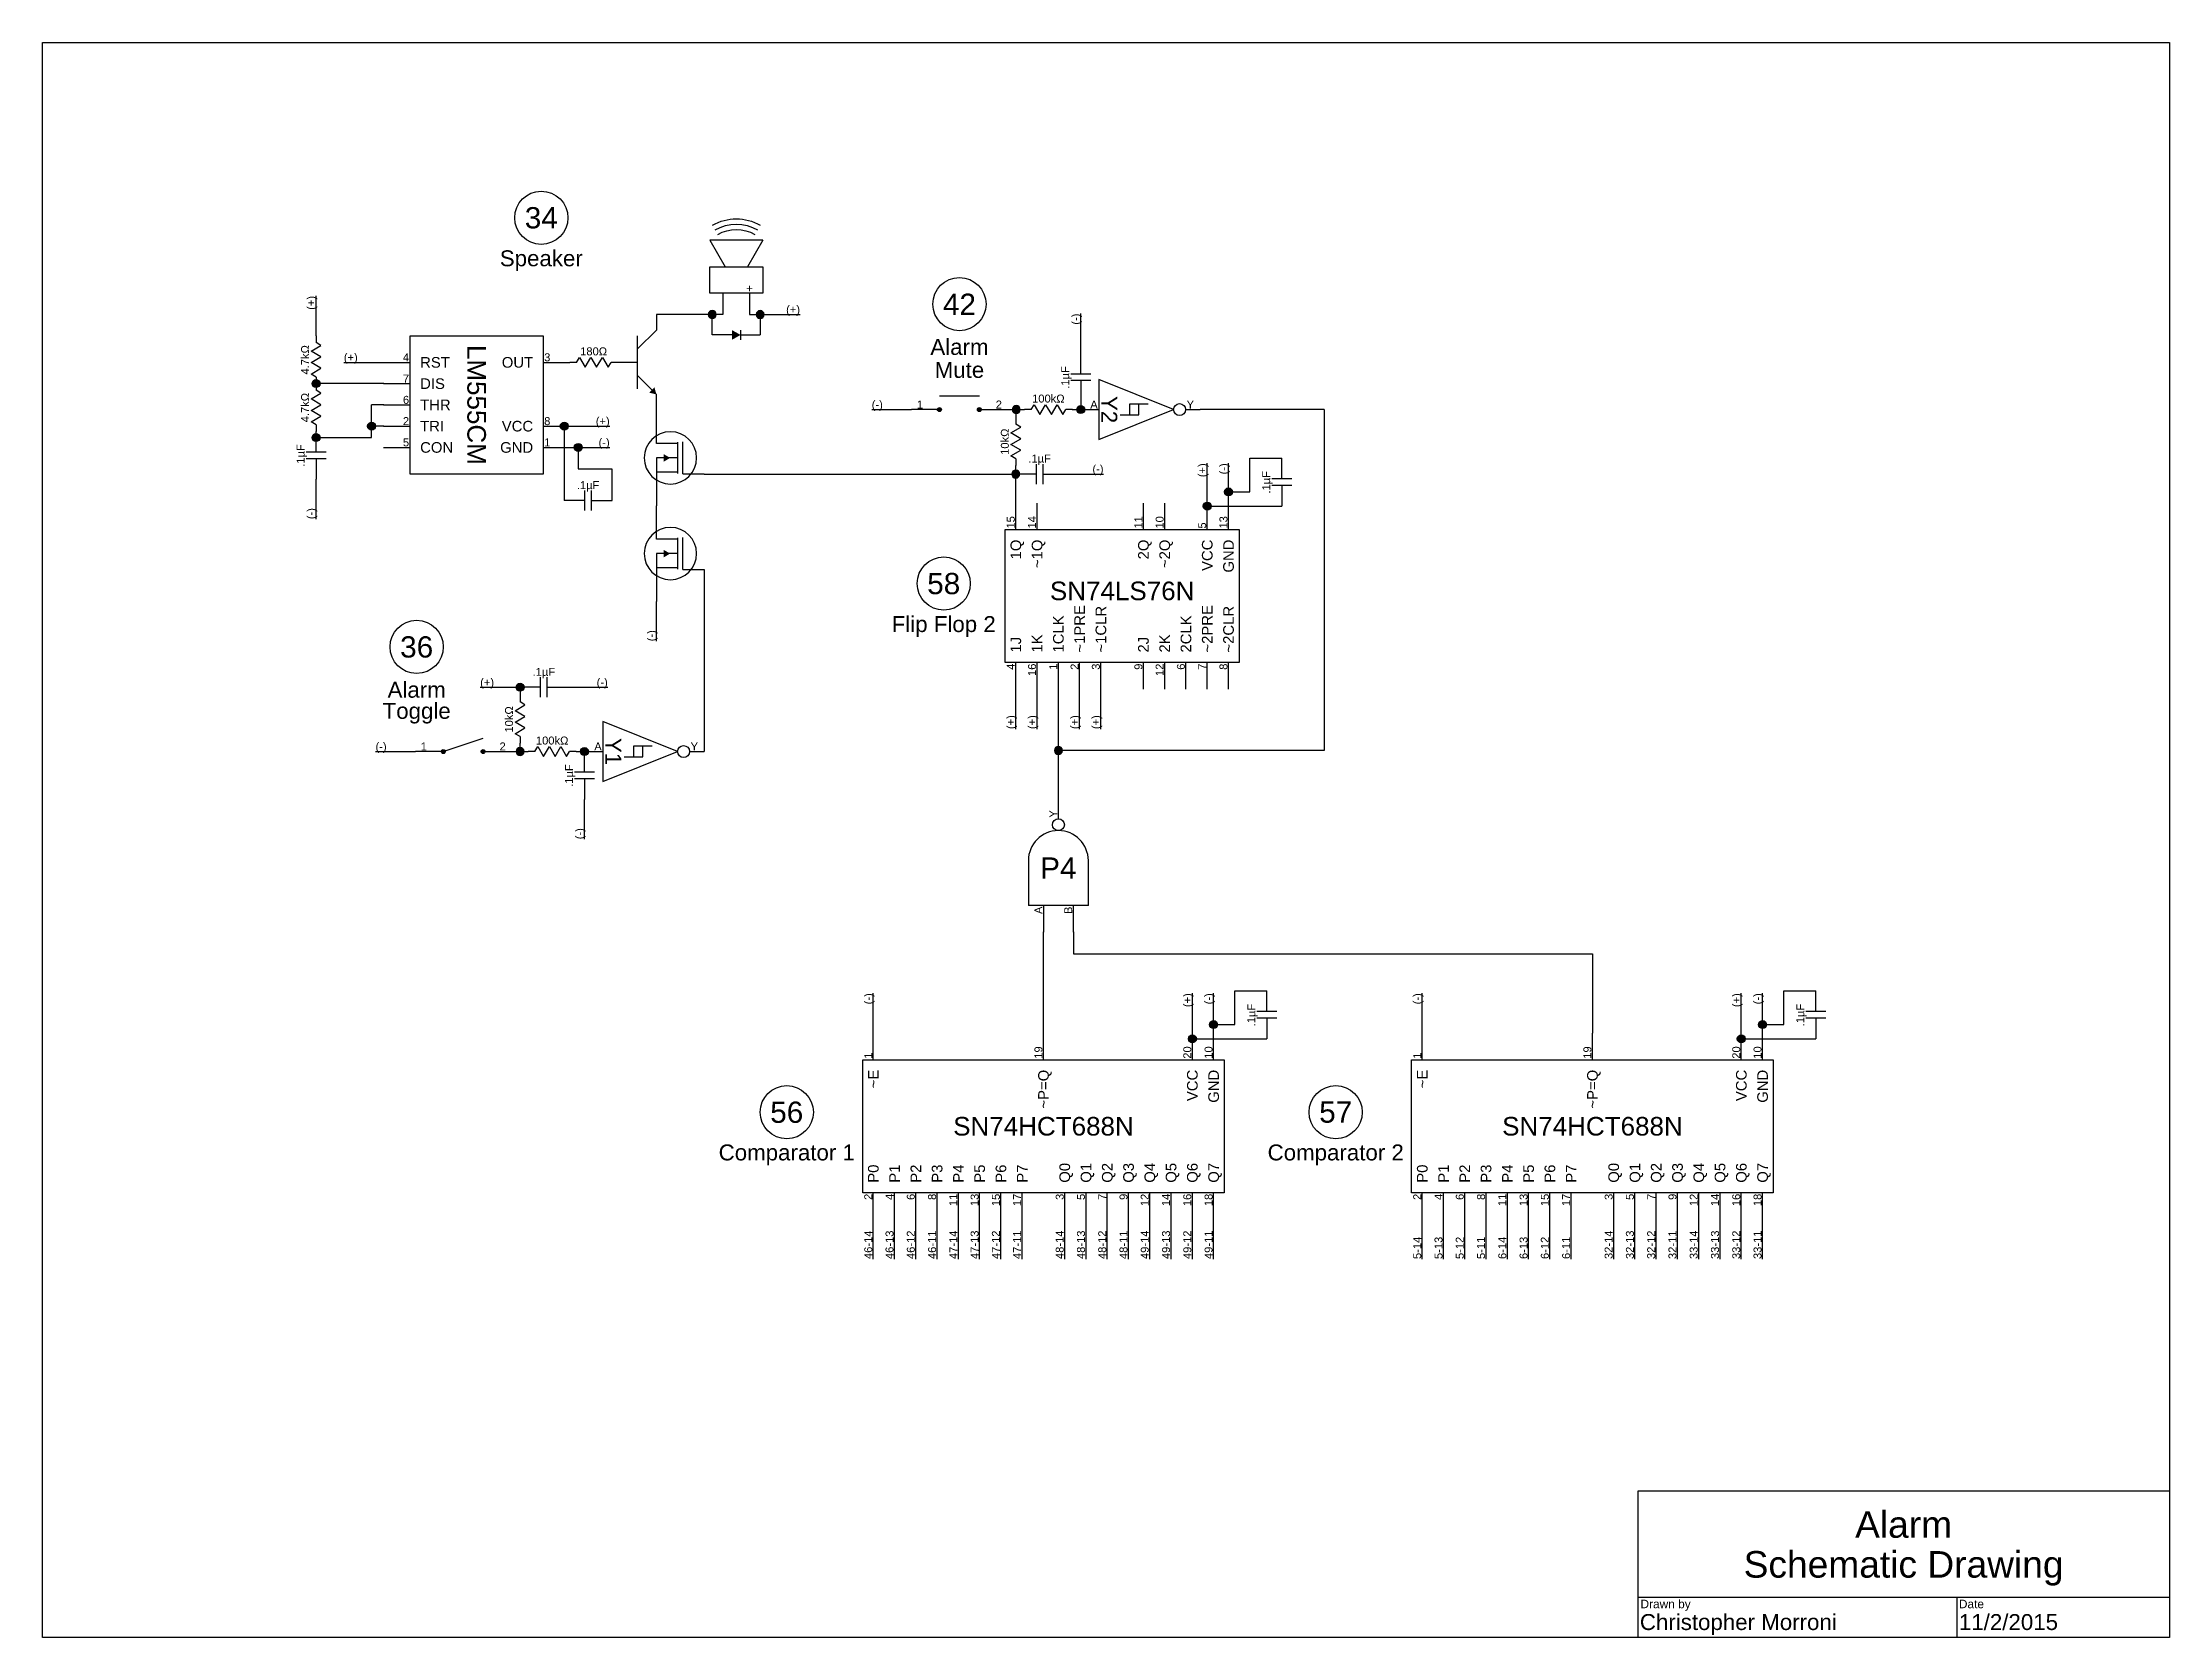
# Model space of a CAD drawing. Header units: inches. Extents: x 0 to 10, y 0 to 7.5.
import ezdxf
from ezdxf.enums import TextEntityAlignment as Align

# ---------------------------------------------------------------- set-up
doc = ezdxf.new("R2010")
doc.units = ezdxf.units.IN
doc.header["$MEASUREMENT"] = 0
doc.styles.get("Standard").update_dxf_attribs({"font": 'arial.ttf'})

# ---------------------------------------------------------------- blocks, each defined once
blk = doc.blocks.new('Title Block')
for p, q in [((0, 0), (0, 7.5)), ((0, 7.5), (10, 7.5)), ((10, 7.5), (10, 0)), ((10, 0.6875), (7.5, 0.6875)), ((7.5, 0.6875), (7.5, 0)), ((10, 0.1875), (7.5, 0.1875)), ((9, 0.1875), (9, 0)), ((10, 0), (0, 0))]:
    blk.add_line(p, q)
for s, p in [('Drawn by', (7.513, 0.1775)), ('Date', (9.01, 0.1775))]:
    blk.add_text(s, height=0.04).set_placement(p, align=Align.TOP_LEFT)
for tag, p in [('TITLELINE1', (8.75, 0.53125)), ('TITLELINE2', (8.75, 0.34375))]:
    blk.add_attdef(tag, text='', height=0.125).set_placement(p, align=Align.MIDDLE_CENTER)
for tag, p in [('DRAWNBY', (7.51, 0.11)), ('DATE', (9.01, 0.11))]:
    blk.add_attdef(tag, text='', height=0.075).set_placement(p, align=Align.TOP_LEFT)
blk = doc.blocks.new('Device')
blk.add_circle((0, 0), 0.125)
for tag, height, p in [('NUMBER', 0.1, (0, 0)), ('LINE1', 0.075, (0, -0.2)), ('LINE2', 0.075, (0, -0.31)), ('LINE3', 0.075, (0, -0.42)), ('LINE4', 0.075, (0, -0.53))]:
    blk.add_attdef(tag, text='', height=height).set_placement(p, align=Align.MIDDLE)
blk = doc.blocks.new('LM555CM')
for p, q in [((-0.4375, 0.2), (-0.3125, 0.2)), ((0.3125, 0.2), (0.4375, 0.2)), ((-0.4375, 0.1), (-0.3125, 0.1)), ((-0.4375, 0), (-0.3125, 0)), ((-0.4375, -0.1), (-0.3125, -0.1)), ((0.3125, -0.1), (0.4375, -0.1)), ((-0.4375, -0.2), (-0.3125, -0.2)), ((0.3125, -0.2), (0.4375, -0.2))]:
    blk.add_line(p, q)
blk.add_lwpolyline([(-0.3125, 0.325), (0.3125, 0.325), (0.3125, -0.325), (-0.3125, -0.325)], close=True)
for s, p in [('4', (-0.3175, 0.205)), ('7', (-0.3175, 0.105)), ('6', (-0.3175, 0.005)), ('2', (-0.3175, -0.095)), ('5', (-0.3175, -0.195))]:
    blk.add_text(s, height=0.0375).set_placement(p, align=Align.RIGHT)
for s, p in [('RST', (-0.265625, 0.2)), ('DIS', (-0.265625, 0.1)), ('THR', (-0.265625, 0)), ('TRI', (-0.265625, -0.1)), ('CON', (-0.265625, -0.2))]:
    blk.add_text(s, height=0.05).set_placement(p, align=Align.MIDDLE_LEFT)
blk.add_text('LM555CM', height=0.0875, rotation=270).set_placement((0, 0), align=Align.MIDDLE_CENTER)
for s, p in [('OUT', (0.265625, 0.2)), ('VCC', (0.265625, -0.1)), ('GND', (0.265625, -0.2))]:
    blk.add_text(s, height=0.05).set_placement(p, align=Align.MIDDLE_RIGHT)
for s, p in [('3', (0.3175, 0.205)), ('8', (0.3175, -0.095)), ('1', (0.3175, -0.195))]:
    blk.add_text(s, height=0.0375).set_placement(p)
blk = doc.blocks.new('Resistor')
for p, q in [((0.031, 0), (0, 0)), ((0.031, 0), (0.045, 0.023)), ((0.045, 0.023), (0.072, -0.023)), ((0.072, -0.023), (0.099, 0.023)), ((0.099, 0.023), (0.126, -0.023)), ((0.126, -0.023), (0.153, 0.023)), ((0.153, 0.023), (0.18, -0.023)), ((0.18, -0.023), (0.194, 0)), ((0.225, 0), (0.194, 0))]:
    blk.add_line(p, q)
blk.add_attdef('VALUE', text='', height=0.0375).set_placement((0.112, 0.033), align=Align.CENTER)
blk = doc.blocks.new('Capacitor')
for p, q in [((0.097, 0), (0, 0)), ((0.097, -0.047), (0.097, 0.047)), ((0.128, -0.047), (0.128, 0.047)), ((0.128, 0), (0.225, 0))]:
    blk.add_line(p, q)
blk.add_attdef('CAPACITANCE', text='', height=0.0375).set_placement((0.112, 0.054), align=Align.CENTER)
blk = doc.blocks.new('Wire Label Left')
blk.add_line((-0.1875, 0), (0, 0))
blk.add_attdef('FIRSTDESTINATION', (-0.1875, 0.005), '', height=0.0375)
blk.add_attdef('SECONDDESTINATION', text='', height=0.0375).set_placement((-0.1875, -0.005), align=Align.TOP_LEFT)
blk = doc.blocks.new('Wire Label Right')
blk.add_line((0, 0), (0.1875, 0))
blk.add_attdef('FIRSTDESTINATION', text='', height=0.0375).set_placement((0.1875, 0.005), align=Align.RIGHT)
blk.add_attdef('SECONDDESTINATION', text='', height=0.0375).set_placement((0.1875, -0.005), align=Align.TOP_RIGHT)
blk = doc.blocks.new('Junction')
h = blk.add_hatch(color=256)
h.dxf.hatch_style = 1
h.paths.add_polyline_path([(-0.01875, 0, 1), (0.01875, 0, 1)])
blk.add_circle((0, 0), 0.01875)
blk = doc.blocks.new('Transistor - NPN')
h = blk.add_hatch(color=256)
h.dxf.hatch_style = 1
h.paths.add_polyline_path([(-0.367, 0.034), (-0.376, 0), (-0.342, 0.009)])
for p, q in [((-0.225, 0.088), (-0.225, 0.182)), ((-0.45, 0), (-0.376, 0)), ((-0.287, 0.088), (-0.376, 0)), ((-0.35, 0.088), (-0.1, 0.088)), ((-0.162, 0.088), (-0.074, 0)), ((0, 0), (-0.074, 0))]:
    blk.add_line(p, q)
blk = doc.blocks.new('Speaker')
for p, q in [((-0.062, 0.35), (0.187, 0.35)), ((-0.062, 0.35), (0.01, 0.225)), ((0.187, 0.35), (0.115, 0.225)), ((0.187, 0.225), (-0.062, 0.225)), ((-0.062, 0.225), (-0.062, 0.1)), ((0.187, 0.1), (0.187, 0.225)), ((-0.062, 0.1), (0.187, 0.1)), ((0, 0.1), (0, 0)), ((0.125, 0.1), (0.125, 0))]:
    blk.add_line(p, q)
for radius in [0.225, 0.2, 0.175]:
    blk.add_arc((0.062, 0.225), radius, 60, 120)
blk.add_text('+', height=0.0375).set_placement((0, 0.105), align=Align.CENTER)
blk = doc.blocks.new('Diode')
h = blk.add_hatch(color=256)
h.dxf.hatch_style = 1
h.paths.add_polyline_path([(0.133, 0), (0.092, 0.023), (0.092, -0.023)])
for p, q in [((0.092, 0), (0, 0)), ((0.133, 0.023), (0.133, -0.023)), ((0.133, 0), (0.225, 0))]:
    blk.add_line(p, q)
blk = doc.blocks.new('SN74HCT688N')
for p, q in [((-0.4375, 0.8), (-0.3125, 0.8)), ((0.3125, 0.8), (0.4375, 0.8)), ((-0.4375, 0.7), (-0.3125, 0.7)), ((-0.4375, 0.6), (-0.3125, 0.6)), ((-0.4375, 0.5), (-0.3125, 0.5)), ((-0.4375, 0.4), (-0.3125, 0.4)), ((-0.4375, 0.3), (-0.3125, 0.3)), ((-0.4375, 0.2), (-0.3125, 0.2)), ((-0.4375, 0.1), (-0.3125, 0.1)), ((0.3125, 0), (0.4375, 0)), ((-0.4375, -0.1), (-0.3125, -0.1)), ((-0.4375, -0.2), (-0.3125, -0.2)), ((-0.4375, -0.3), (-0.3125, -0.3)), ((-0.4375, -0.4), (-0.3125, -0.4)), ((-0.4375, -0.5), (-0.3125, -0.5)), ((-0.4375, -0.6), (-0.3125, -0.6)), ((-0.4375, -0.7), (-0.3125, -0.7)), ((0.3125, -0.7), (0.4375, -0.7)), ((-0.4375, -0.8), (-0.3125, -0.8)), ((0.3125, -0.8), (0.4375, -0.8))]:
    blk.add_line(p, q)
blk.add_lwpolyline([(-0.3125, 0.85), (0.3125, 0.85), (0.3125, -0.85), (-0.3125, -0.85)], close=True)
for s, p in [('2', (-0.3175, 0.805)), ('4', (-0.3175, 0.705)), ('6', (-0.3175, 0.605)), ('8', (-0.3175, 0.505)), ('11', (-0.3175, 0.405)), ('13', (-0.3175, 0.305)), ('15', (-0.3175, 0.205)), ('17', (-0.3175, 0.105)), ('3', (-0.3175, -0.095)), ('5', (-0.3175, -0.195)), ('7', (-0.3175, -0.295)), ('9', (-0.3175, -0.395)), ('12', (-0.3175, -0.495)), ('14', (-0.3175, -0.595)), ('16', (-0.3175, -0.695)), ('18', (-0.3175, -0.795))]:
    blk.add_text(s, height=0.0375).set_placement(p, align=Align.RIGHT)
for s, p in [('P0', (-0.265625, 0.8)), ('P1', (-0.265625, 0.7)), ('P2', (-0.265625, 0.6)), ('P3', (-0.265625, 0.5)), ('P4', (-0.265625, 0.4)), ('P5', (-0.265625, 0.3)), ('P6', (-0.265625, 0.2)), ('P7', (-0.265625, 0.1)), ('Q0', (-0.265625, -0.1)), ('Q1', (-0.265625, -0.2)), ('Q2', (-0.265625, -0.3)), ('Q3', (-0.265625, -0.4)), ('Q4', (-0.265625, -0.5)), ('Q5', (-0.265625, -0.6)), ('Q6', (-0.265625, -0.7)), ('Q7', (-0.265625, -0.8))]:
    blk.add_text(s, height=0.05).set_placement(p, align=Align.MIDDLE_LEFT)
for s, p in [('~E', (0.265625, 0.8)), ('~P=Q', (0.265625, 0)), ('VCC', (0.265625, -0.7)), ('GND', (0.265625, -0.8))]:
    blk.add_text(s, height=0.05).set_placement(p, align=Align.MIDDLE_RIGHT)
for s, p in [('1', (0.3175, 0.805)), ('19', (0.3175, 0.005)), ('20', (0.3175, -0.695)), ('10', (0.3175, -0.795))]:
    blk.add_text(s, height=0.0375).set_placement(p)
blk.add_text('SN74HCT688N', height=0.0875, rotation=270).set_placement((0, 0), align=Align.MIDDLE_CENTER)
blk = doc.blocks.new('NO Pushbutton')
h = blk.add_hatch(color=256)
h.dxf.hatch_style = 1
h.paths.add_polyline_path([(0.12175, 0, 1), (0.1405, 0, 1)])
h = blk.add_hatch(color=256)
h.dxf.hatch_style = 1
h.paths.add_polyline_path([(0.30925, 0, 1), (0.328, 0, 1)])
for p, q in [((0.131125, 0), (0, 0)), ((0.318625, 0.0625), (0.131125, 0.0625)), ((0.318625, 0), (0.44975, 0))]:
    blk.add_line(p, q)
for centre in [(0.131125, 0), (0.318625, 0)]:
    blk.add_circle(centre, 0.009375)
blk.add_text('1', height=0.0375).set_placement((0.025, 0.005))
blk.add_text('2', height=0.0375).set_placement((0.42475, 0.005), align=Align.RIGHT)
blk = doc.blocks.new('SN74LS76N')
for p, q in [((-0.4375, 0.5), (-0.3125, 0.5)), ((0.3125, 0.5), (0.4375, 0.5)), ((-0.4375, 0.4), (-0.3125, 0.4)), ((0.3125, 0.4), (0.4375, 0.4)), ((-0.4375, 0.3), (-0.3125, 0.3)), ((-0.4375, 0.2), (-0.3125, 0.2)), ((-0.4375, 0.1), (-0.3125, 0.1)), ((-0.4375, -0.1), (-0.3125, -0.1)), ((-0.4375, -0.2), (-0.3125, -0.2)), ((0.3125, -0.1), (0.4375, -0.1)), ((-0.4375, -0.3), (-0.3125, -0.3)), ((0.3125, -0.2), (0.4375, -0.2)), ((-0.4375, -0.4), (-0.3125, -0.4)), ((0.3125, -0.4), (0.4375, -0.4)), ((-0.4375, -0.5), (-0.3125, -0.5)), ((0.3125, -0.5), (0.4375, -0.5))]:
    blk.add_line(p, q)
blk.add_lwpolyline([(-0.3125, 0.55), (0.3125, 0.55), (0.3125, -0.55), (-0.3125, -0.55)], close=True)
for s, p in [('4', (-0.3175, 0.505)), ('16', (-0.3175, 0.405)), ('1', (-0.3175, 0.305)), ('2', (-0.3175, 0.205)), ('3', (-0.3175, 0.105)), ('9', (-0.3175, -0.095)), ('12', (-0.3175, -0.195)), ('6', (-0.3175, -0.295)), ('7', (-0.3175, -0.395)), ('8', (-0.3175, -0.495))]:
    blk.add_text(s, height=0.0375).set_placement(p, align=Align.RIGHT)
for s, p in [('1J', (-0.265625, 0.5)), ('1K', (-0.265625, 0.4)), ('1CLK', (-0.265625, 0.3)), ('~1PRE', (-0.265625, 0.2)), ('~1CLR', (-0.265625, 0.1)), ('2J', (-0.265625, -0.1)), ('2K', (-0.265625, -0.2)), ('2CLK', (-0.265625, -0.3)), ('~2PRE', (-0.265625, -0.4)), ('~2CLR', (-0.265625, -0.5))]:
    blk.add_text(s, height=0.05).set_placement(p, align=Align.MIDDLE_LEFT)
for s, p in [('1Q', (0.265625, 0.5)), ('~1Q', (0.265625, 0.4)), ('2Q', (0.265625, -0.1)), ('~2Q', (0.265625, -0.2)), ('VCC', (0.265625, -0.4)), ('GND', (0.265625, -0.5))]:
    blk.add_text(s, height=0.05).set_placement(p, align=Align.MIDDLE_RIGHT)
for s, p in [('15', (0.3175, 0.505)), ('14', (0.3175, 0.405)), ('11', (0.3175, -0.095)), ('10', (0.3175, -0.195)), ('5', (0.3175, -0.395)), ('13', (0.3175, -0.495))]:
    blk.add_text(s, height=0.0375).set_placement(p)
blk.add_text('SN74LS76N', height=0.0875, rotation=270).set_placement((0.024434, 0), align=Align.MIDDLE_CENTER)
blk = doc.blocks.new('NAND')
for p, q in [((0, -0.069), (0, 0)), ((-0.141, -0.266), (-0.141, -0.477)), ((0.141, -0.477), (0.141, -0.266)), ((0.141, -0.477), (-0.141, -0.477)), ((-0.07, -0.477), (-0.07, -0.602)), ((0.07, -0.477), (0.07, -0.602))]:
    blk.add_line(p, q)
blk.add_circle((0, -0.097), 0.0281)
blk.add_arc((0, -0.266), 0.141, 0, 180)
blk.add_text('Y', height=0.0375, rotation=90).set_placement((-0.005, -0.064))
for s, p in [('A', (-0.075, -0.482)), ('B', (0.065, -0.482))]:
    blk.add_text(s, height=0.0375, rotation=90).set_placement(p, align=Align.RIGHT)
blk.add_attdef('LABEL', text='', height=0.1).set_placement((0, -0.301), align=Align.MIDDLE)
blk = doc.blocks.new('Schmitt Trigger Inverter')
for p, q in [((0, -0.069), (0, 0)), ((0, -0.125), (-0.141, -0.477)), ((0.141, -0.477), (0, -0.125)), ((-0.025, -0.245), (-0.025, -0.333)), ((0.025, -0.289), (-0.025, -0.289)), ((0.025, -0.377), (0.025, -0.289)), ((-0.025, -0.333), (0.025, -0.333)), ((-0.141, -0.477), (0.141, -0.477)), ((0, -0.602), (0, -0.477))]:
    blk.add_line(p, q)
blk.add_circle((0, -0.097), 0.0281)
blk.add_text('Y', height=0.0375, rotation=90).set_placement((-0.005, -0.064))
blk.add_text('A', height=0.0375, rotation=90).set_placement((-0.005, -0.482), align=Align.RIGHT)
blk.add_attdef('LABEL', text='', height=0.075).set_placement((0, -0.427), align=Align.MIDDLE)
blk = doc.blocks.new('SPST Switch')
h = blk.add_hatch(color=256)
h.dxf.hatch_style = 1
h.paths.add_polyline_path([(0.12175, 0, 1), (0.1405, 0, 1)])
h = blk.add_hatch(color=256)
h.dxf.hatch_style = 1
h.paths.add_polyline_path([(0.30925, 0, 1), (0.328, 0, 1)])
for p, q in [((0.131125, 0), (0, 0)), ((0.131125, 0), (0.318625, 0.0625)), ((0.318625, 0), (0.44975, 0))]:
    blk.add_line(p, q)
for centre in [(0.131125, 0), (0.318625, 0)]:
    blk.add_circle(centre, 0.009375)
blk.add_text('1', height=0.0375).set_placement((0.025, 0.005))
blk.add_text('2', height=0.0375).set_placement((0.42475, 0.005), align=Align.RIGHT)
blk = doc.blocks.new('MOSFET - N-Type')
h = blk.add_hatch(color=256)
h.dxf.hatch_style = 1
h.paths.add_polyline_path([(0.207, 0.035), (0.225, 0.065), (0.242, 0.035)])
for p, q in [((0.15, 0.125), (0.15, 0.225)), ((0.15, 0.125), (0.3, 0.125)), ((0.225, 0), (0, 0)), ((0.158, 0.1), (0.158, 0)), ((0.225, 0.1), (0.225, 0)), ((0.292, 0.1), (0.292, 0)), ((0.292, 0), (0.45, 0))]:
    blk.add_line(p, q)
at = {"const_width": 0.0075}
blk.add_lwpolyline([(0.15, 0.1), (0.3, 0.1)], dxfattribs=at)
blk.add_circle((0.225, 0.066), 0.123)

msp = doc.modelspace()

# ---------------------------------------------------------------- linework, layer by layer
for p, q in [((3.199, 6.221), (2.886, 6.221)), ((3.149, 6.125), (3.149, 6.221)), ((3.324, 6.221), (3.374, 6.221)), ((3.374, 6.221), (3.374, 6.125)), ((1.604, 5.896), (1.286, 5.896)), ((4.881, 5.813), (4.881, 5.774)), ((1.547, 5.642), (1.547, 5.796)), ((1.604, 5.796), (1.547, 5.796)), ((4.536, 5.774), (4.617, 5.774)), ((4.576, 5.774), (4.576, 5.735)), ((6.025, 5.774), (5.443, 5.774)), ((6.025, 5.774), (6.025, 4.171)), ((1.286, 5.642), (1.547, 5.642)), ((1.604, 5.696), (1.547, 5.696)), ((2.453, 5.696), (2.453, 5.346)), ((2.519, 5.596), (2.519, 5.496)), ((4.576, 5.334), (4.576, 5.511)), ((5.676, 5.387), (5.676, 5.545)), ((5.676, 5.545), (5.826, 5.545)), ((2.519, 5.496), (2.677, 5.496)), ((2.677, 5.496), (2.677, 5.346)), ((3.111, 5.471), (4.576, 5.471)), ((5.476, 5.32), (5.826, 5.32)), ((5.576, 5.387), (5.676, 5.387)), ((3.111, 5.022), (3.111, 4.166)), ((2.245, 4.468), (2.245, 4.429)), ((4.776, 3.919), (4.776, 4.459)), ((2.245, 4.166), (2.245, 4.205)), ((2.203, 4.166), (2.284, 4.166)), ((6.025, 4.171), (4.776, 4.171)), ((4.706, 2.842), (4.706, 3.318)), ((4.847, 3.318), (4.847, 3.214)), ((4.847, 3.214), (7.287, 3.214)), ((7.287, 3.214), (7.287, 2.842)), ((5.606, 2.882), (5.606, 3.04)), ((5.606, 3.04), (5.756, 3.04)), ((8.187, 2.882), (8.187, 3.04)), ((8.187, 3.04), (8.337, 3.04)), ((5.406, 2.815), (5.756, 2.815)), ((5.506, 2.882), (5.606, 2.882)), ((7.987, 2.815), (8.337, 2.815)), ((8.087, 2.882), (8.187, 2.882))]:
    msp.add_line(p, q)

# ---------------------------------------------------------------- block references
for name, p, values in [('Title Block', (0, 0), {'DRAWNBY': 'Christopher Morroni', 'TITLELINE2': 'Schematic Drawing', 'TITLELINE1': 'Alarm', 'DATE': '11/2/2015'}), ('Device', (2.345, 6.676), {'NUMBER': '34', 'LINE1': 'Speaker'}), ('Device', (4.311, 6.27), {'NUMBER': '42', 'LINE1': 'Alarm', 'LINE2': 'Mute'}), ('Wire Label Right', (3.374, 6.221), {'FIRSTDESTINATION': '(+)'}), ('Wire Label Left', (1.604, 5.996), {'FIRSTDESTINATION': '(+)'}), ('Resistor', (2.479, 5.996), {'VALUE': '180Ω'}), ('Wire Label Left', (4.086, 5.774), {'FIRSTDESTINATION': '(-)'}), ('Resistor', (4.617, 5.774), {'VALUE': '100kΩ'}), ('Wire Label Right', (2.479, 5.696), {'FIRSTDESTINATION': '(+)'}), ('Wire Label Right', (2.479, 5.596), {'FIRSTDESTINATION': '(-)'}), ('Capacitor', (4.576, 5.471), {'CAPACITANCE': '.1µF'}), ('Wire Label Right', (4.801, 5.471), {'FIRSTDESTINATION': '(-)'}), ('Capacitor', (2.453, 5.346), {'CAPACITANCE': '.1µF'}), ('Device', (4.237, 4.956), {'NUMBER': '58', 'LINE1': 'Flip Flop 2'}), ('Device', (1.759, 4.658), {'NUMBER': '36', 'LINE1': 'Alarm', 'LINE2': 'Toggle'}), ('Wire Label Left', (2.245, 4.468), {'FIRSTDESTINATION': '(+)'}), ('Capacitor', (2.245, 4.468), {'CAPACITANCE': '.1µF'}), ('Wire Label Right', (2.47, 4.468), {'FIRSTDESTINATION': '(-)'}), ('Wire Label Left', (1.753, 4.166), {'FIRSTDESTINATION': '(-)'}), ('Resistor', (2.284, 4.166), {'VALUE': '100kΩ'}), ('NAND', (4.776, 3.919), {'LABEL': 'P4'}), ('Device', (3.499, 2.47), {'NUMBER': '56', 'LINE1': 'Comparator 1'}), ('Device', (6.08, 2.47), {'NUMBER': '57', 'LINE1': 'Comparator 2'})]:
    msp.add_blockref(name, p).add_auto_attribs(values)
at = {"xscale": -1}
for name, p in [('Speaker', (3.324, 6.221)), ('Junction', (3.149, 6.221)), ('Junction', (3.374, 6.221)), ('Junction', (4.578, 5.774)), ('Junction', (4.576, 5.471)), ('Junction', (2.245, 4.166)), ('Junction', (4.776, 4.171))]:
    msp.add_blockref(name, p, dxfattribs=at)
for name, p, rotation, values in [('Wire Label Right', (1.286, 6.121), 90, {'FIRSTDESTINATION': '(+)'}), ('Wire Label Right', (4.881, 6.038), 90, {'FIRSTDESTINATION': '(-)'}), ('Resistor', (1.286, 5.896), 90, {'VALUE': '4.7kΩ'}), ('Capacitor', (4.881, 5.813), 90, {'CAPACITANCE': '.1µF'}), ('Schmitt Trigger Inverter', (5.443, 5.774), 270, {'LABEL': 'Y2'}), ('Resistor', (1.286, 5.671), 90, {'VALUE': '4.7kΩ'}), ('Resistor', (4.576, 5.511), 90, {'VALUE': '10kΩ'}), ('Capacitor', (1.286, 5.446), 90, {'CAPACITANCE': '.1µF'}), ('Wire Label Right', (5.476, 5.334), 90, {'FIRSTDESTINATION': '(+)'}), ('Wire Label Right', (5.576, 5.334), 90, {'FIRSTDESTINATION': '(-)'}), ('Capacitor', (5.826, 5.32), 90, {'CAPACITANCE': '.1µF'}), ('Wire Label Left', (1.286, 5.446), 89.99999999999987, {'FIRSTDESTINATION': '(-)'}), ('Wire Label Left', (2.886, 4.872), 89.99999999999987, {'FIRSTDESTINATION': '(-)'}), ('Resistor', (2.245, 4.205), 90, {'VALUE': '10kΩ'}), ('Wire Label Left', (4.576, 4.459), 90, {'FIRSTDESTINATION': '(+)'}), ('Wire Label Left', (4.676, 4.459), 90, {'FIRSTDESTINATION': '(+)'}), ('Wire Label Left', (4.876, 4.459), 90, {'FIRSTDESTINATION': '(+)'}), ('Wire Label Left', (4.976, 4.459), 90, {'FIRSTDESTINATION': '(+)'}), ('Schmitt Trigger Inverter', (3.111, 4.166), 270, {'LABEL': 'Y1'}), ('Capacitor', (2.548, 3.941), 90, {'CAPACITANCE': '.1µF'}), ('Wire Label Left', (2.548, 3.941), 90, {'FIRSTDESTINATION': '(-)'}), ('Wire Label Right', (3.906, 2.842), 90, {'FIRSTDESTINATION': '(-)'}), ('Wire Label Right', (5.406, 2.842), 90, {'FIRSTDESTINATION': '(+)'}), ('Wire Label Right', (5.506, 2.842), 90, {'FIRSTDESTINATION': '(-)'}), ('Capacitor', (5.756, 2.815), 90, {'CAPACITANCE': '.1µF'}), ('Wire Label Right', (6.487, 2.842), 90, {'FIRSTDESTINATION': '(-)'}), ('Wire Label Right', (7.987, 2.842), 90, {'FIRSTDESTINATION': '(+)'}), ('Wire Label Right', (8.087, 2.842), 90, {'FIRSTDESTINATION': '(-)'}), ('Capacitor', (8.337, 2.815), 90, {'CAPACITANCE': '.1µF'}), ('Wire Label Left', (3.906, 1.967), 89.99999999999987, {'FIRSTDESTINATION': '46-14'}), ('Wire Label Left', (4.006, 1.967), 89.99999999999987, {'FIRSTDESTINATION': '46-13'}), ('Wire Label Left', (4.106, 1.967), 89.99999999999987, {'FIRSTDESTINATION': '46-12'}), ('Wire Label Left', (4.206, 1.967), 89.99999999999987, {'FIRSTDESTINATION': '46-11'}), ('Wire Label Left', (4.306, 1.967), 89.99999999999987, {'FIRSTDESTINATION': '47-14'}), ('Wire Label Left', (4.406, 1.967), 89.99999999999987, {'FIRSTDESTINATION': '47-13'}), ('Wire Label Left', (4.506, 1.967), 89.99999999999987, {'FIRSTDESTINATION': '47-12'}), ('Wire Label Left', (4.606, 1.967), 89.99999999999987, {'FIRSTDESTINATION': '47-11'}), ('Wire Label Left', (4.806, 1.967), 89.99999999999987, {'FIRSTDESTINATION': '48-14'}), ('Wire Label Left', (4.906, 1.967), 89.99999999999987, {'FIRSTDESTINATION': '48-13'}), ('Wire Label Left', (5.006, 1.967), 89.99999999999987, {'FIRSTDESTINATION': '48-12'}), ('Wire Label Left', (5.106, 1.967), 89.99999999999987, {'FIRSTDESTINATION': '48-11'}), ('Wire Label Left', (5.206, 1.967), 89.99999999999987, {'FIRSTDESTINATION': '49-14'}), ('Wire Label Left', (5.306, 1.967), 89.99999999999987, {'FIRSTDESTINATION': '49-13'}), ('Wire Label Left', (5.406, 1.967), 89.99999999999987, {'FIRSTDESTINATION': '49-12'}), ('Wire Label Left', (5.506, 1.967), 89.99999999999987, {'FIRSTDESTINATION': '49-11'}), ('Wire Label Left', (6.487, 1.967), 89.99999999999987, {'FIRSTDESTINATION': '5-14'}), ('Wire Label Left', (6.587, 1.967), 89.99999999999987, {'FIRSTDESTINATION': '5-13'}), ('Wire Label Left', (6.687, 1.967), 89.99999999999987, {'FIRSTDESTINATION': '5-12'}), ('Wire Label Left', (6.787, 1.967), 89.99999999999987, {'FIRSTDESTINATION': '5-11'}), ('Wire Label Left', (6.887, 1.967), 89.99999999999987, {'FIRSTDESTINATION': '6-14'}), ('Wire Label Left', (6.987, 1.967), 89.99999999999987, {'FIRSTDESTINATION': '6-13'}), ('Wire Label Left', (7.087, 1.967), 89.99999999999987, {'FIRSTDESTINATION': '6-12'}), ('Wire Label Left', (7.187, 1.967), 89.99999999999987, {'FIRSTDESTINATION': '6-11'}), ('Wire Label Left', (7.387, 1.967), 89.99999999999987, {'FIRSTDESTINATION': '32-14'}), ('Wire Label Left', (7.487, 1.967), 89.99999999999987, {'FIRSTDESTINATION': '32-13'}), ('Wire Label Left', (7.587, 1.967), 89.99999999999987, {'FIRSTDESTINATION': '32-12'}), ('Wire Label Left', (7.687, 1.967), 89.99999999999987, {'FIRSTDESTINATION': '32-11'}), ('Wire Label Left', (7.787, 1.967), 89.99999999999987, {'FIRSTDESTINATION': '33-14'}), ('Wire Label Left', (7.887, 1.967), 89.99999999999987, {'FIRSTDESTINATION': '33-13'}), ('Wire Label Left', (7.987, 1.967), 89.99999999999987, {'FIRSTDESTINATION': '33-12'}), ('Wire Label Left', (8.087, 1.967), 89.99999999999987, {'FIRSTDESTINATION': '33-11'})]:
    msp.add_blockref(name, p, dxfattribs=dict(rotation=rotation)).add_auto_attribs(values)
for name, p, rotation in [('Transistor - NPN', (2.886, 6.221), 90.00000000000001), ('Junction', (2.453, 5.696), 270), ('Junction', (2.519, 5.596), 270), ('SN74LS76N', (5.076, 4.897), 90), ('Junction', (2.245, 4.468), 180), ('SN74HCT688N', (4.706, 2.404), 90), ('SN74HCT688N', (7.287, 2.404), 90)]:
    msp.add_blockref(name, p, dxfattribs=dict(rotation=rotation))
for name, p in [('LM555CM', (2.041, 5.796)), ('Diode', (3.149, 6.125)), ('Junction', (1.286, 5.896)), ('NO Pushbutton', (4.086, 5.774)), ('Junction', (1.547, 5.696)), ('Junction', (4.881, 5.774)), ('Junction', (1.286, 5.642)), ('Junction', (5.576, 5.387)), ('Junction', (5.476, 5.32)), ('SPST Switch', (1.753, 4.166)), ('Junction', (2.548, 4.166)), ('Junction', (5.506, 2.882)), ('Junction', (8.087, 2.882)), ('Junction', (5.406, 2.815)), ('Junction', (7.987, 2.815))]:
    msp.add_blockref(name, p)
at = {"xscale": -1, "rotation": 270}
for p in [(2.886, 5.322), (2.886, 4.872)]:
    msp.add_blockref('MOSFET - N-Type', p, dxfattribs=at)

doc.saveas('drawing.dxf')
